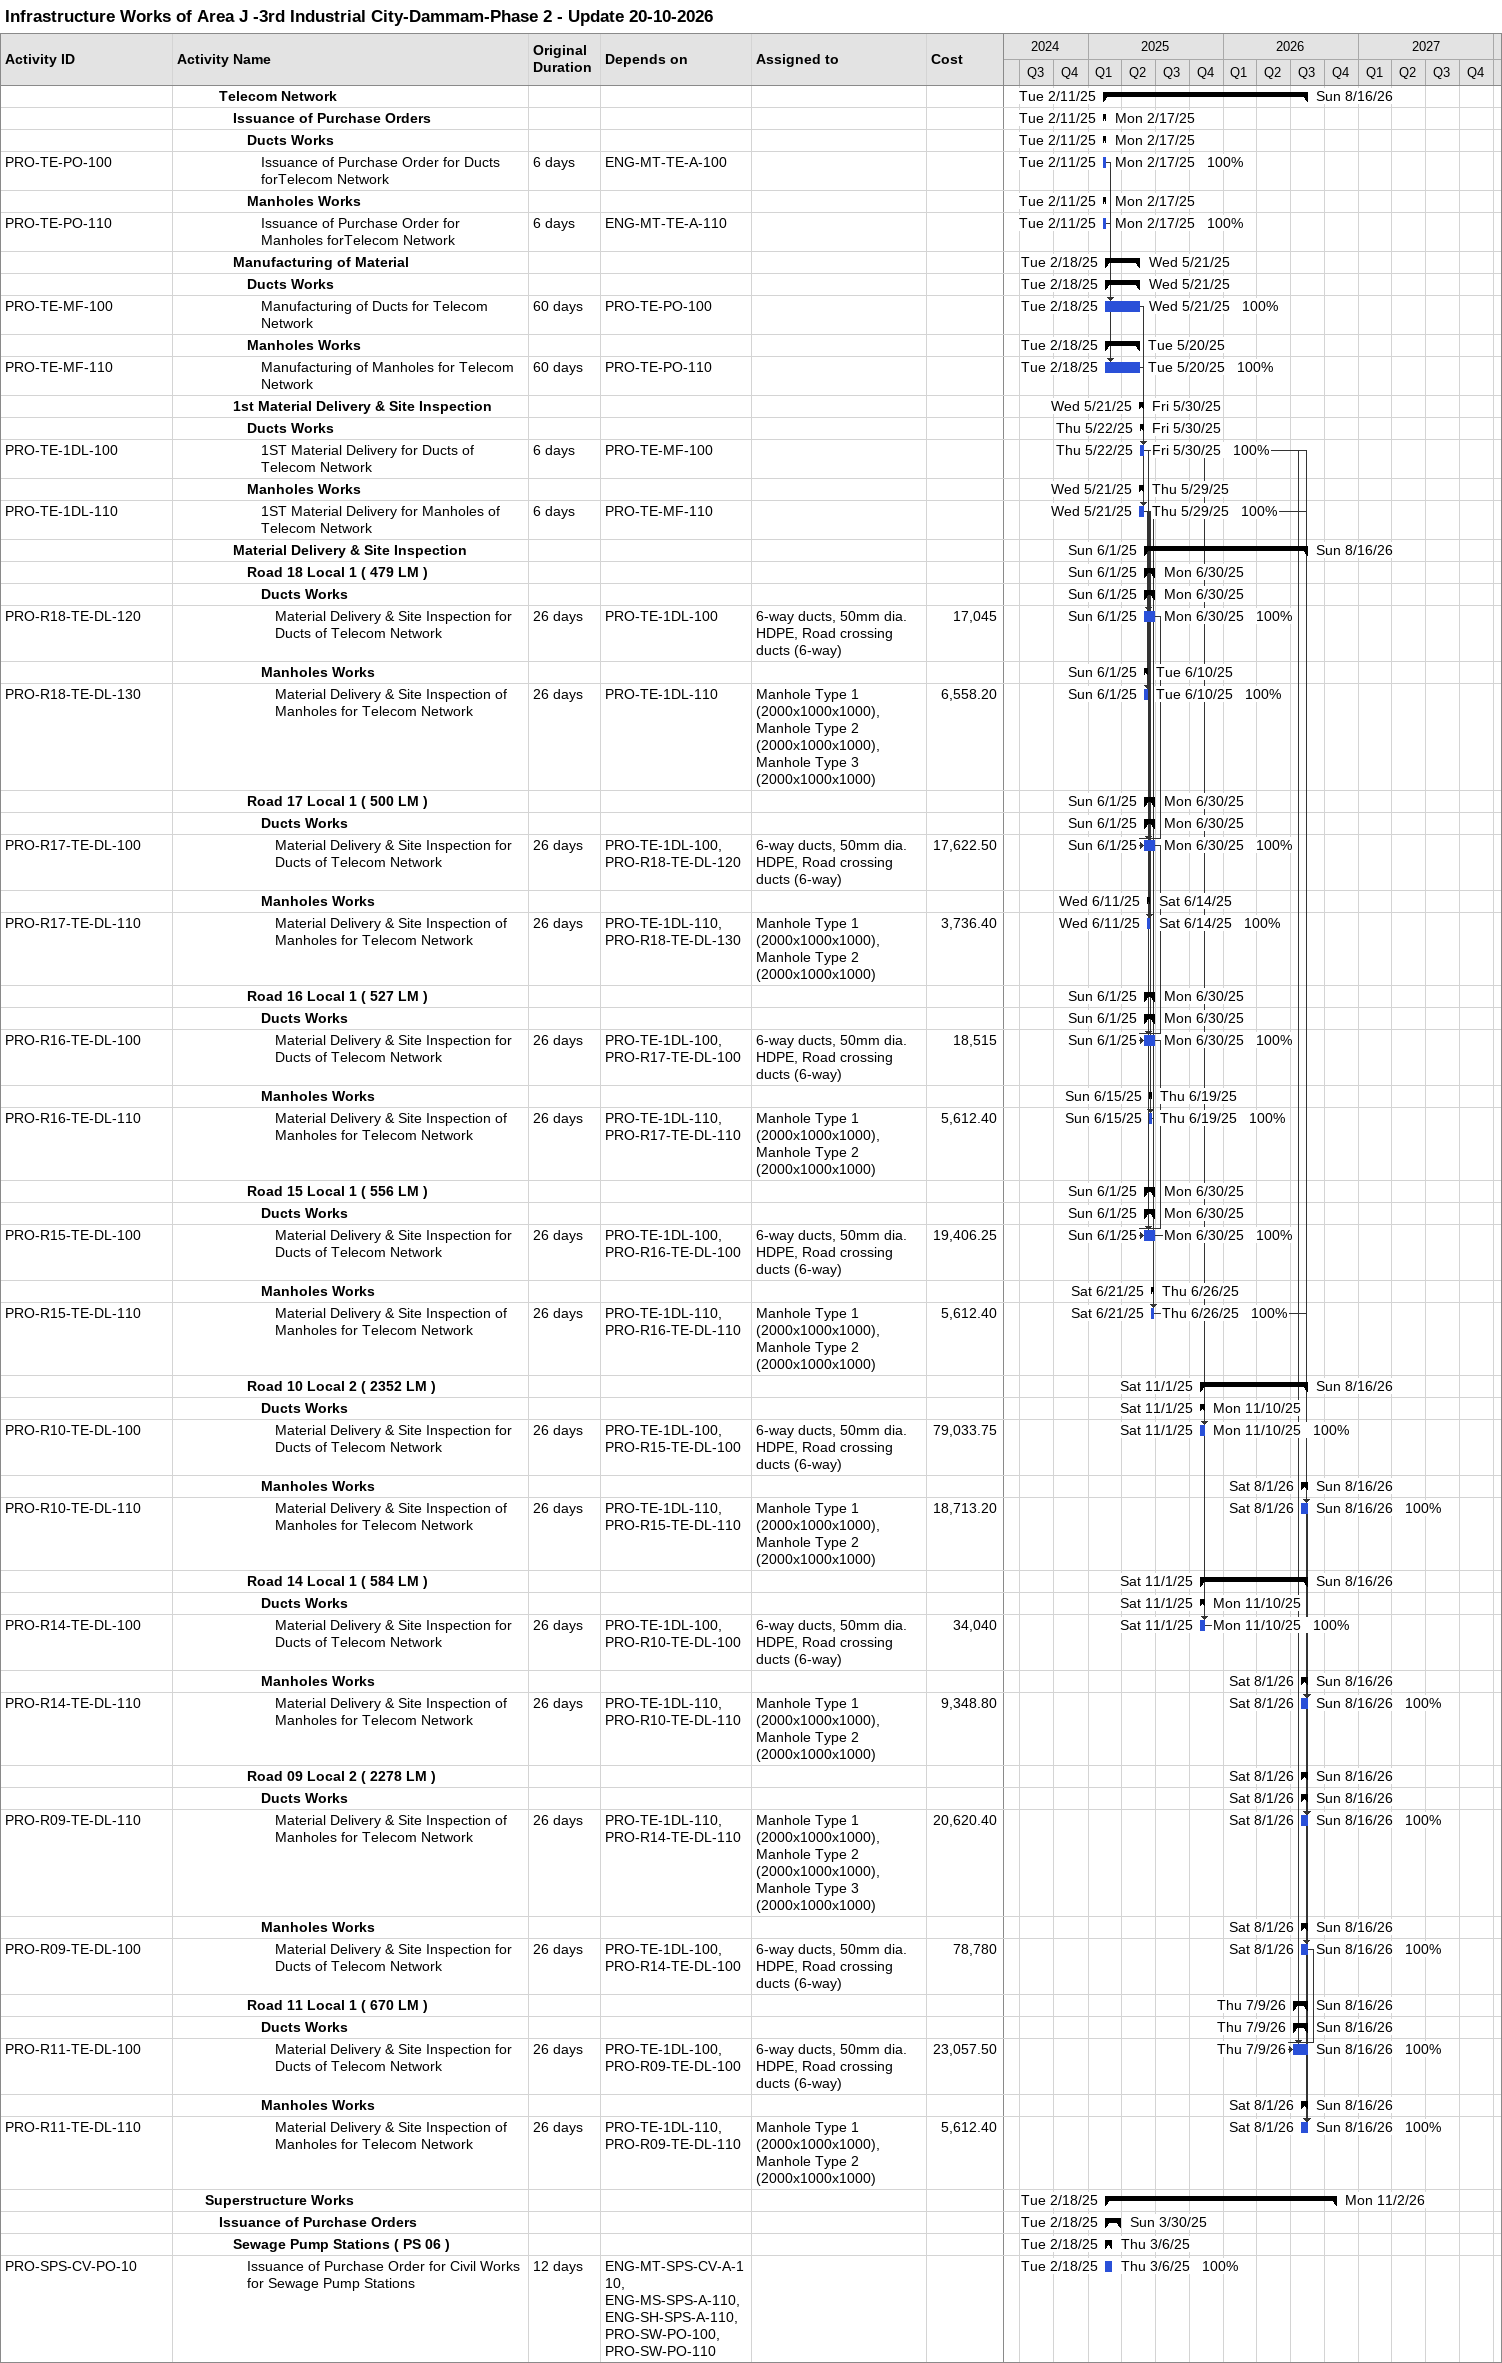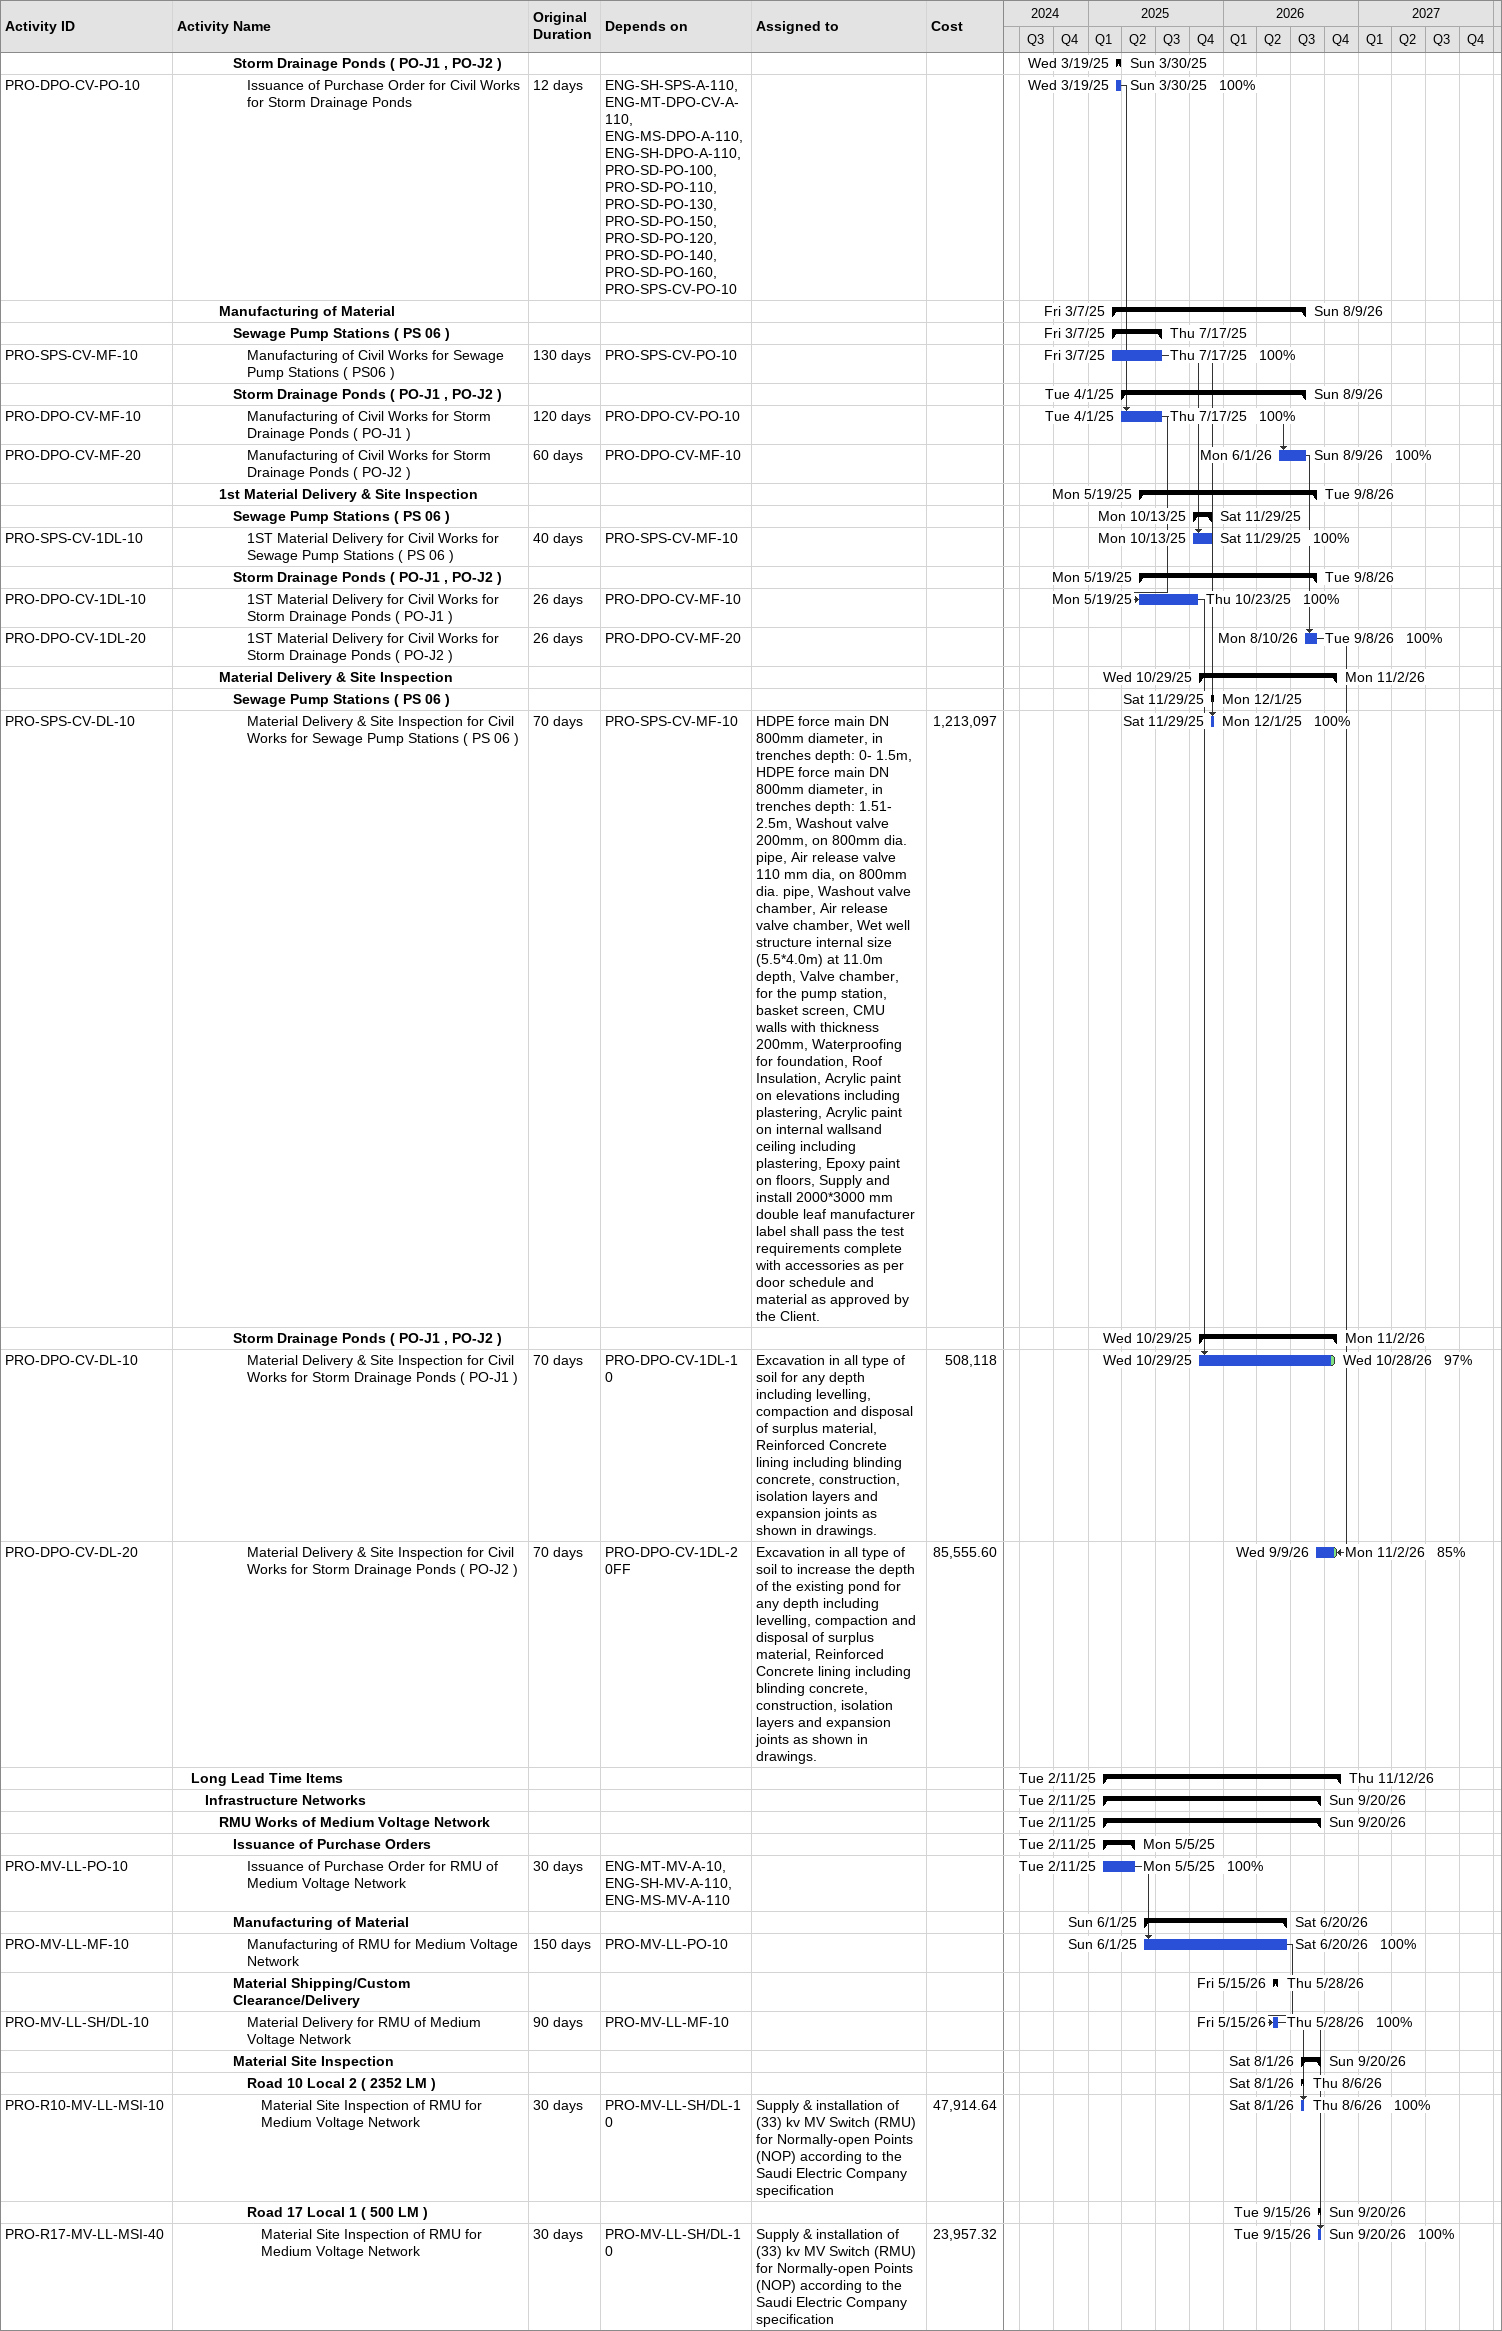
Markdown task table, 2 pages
Infrastructure Works of Area J -3rd Industrial City-Dammam-Phase 2 - Update 20-10-2026

| ID | Level | Task | Original duration | Start | Finish | Predecessors | Resources | % complete | Cost |
|---|---|---|---|---|---|---|---|---|---|
|  | 4 | **Telecom Network** |  | 2025-02-11 | 2026-08-16 |  |  |  |  |
|  | 5 | **Issuance of Purchase Orders** |  | 2025-02-11 | 2025-02-17 |  |  |  |  |
|  | 6 | **Ducts Works** |  | 2025-02-11 | 2025-02-17 |  |  |  |  |
| PRO-TE-PO-100 | 7 | Issuance of Purchase Order for Ducts forTelecom Network | 6d | 2025-02-11 | 2025-02-17 | ENG-MT-TE-A-100 |  | 100 |  |
|  | 6 | **Manholes Works** |  | 2025-02-11 | 2025-02-17 |  |  |  |  |
| PRO-TE-PO-110 | 7 | Issuance of Purchase Order for Manholes forTelecom Network | 6d | 2025-02-11 | 2025-02-17 | ENG-MT-TE-A-110 |  | 100 |  |
|  | 5 | **Manufacturing of Material** |  | 2025-02-18 | 2025-05-21 |  |  |  |  |
|  | 6 | **Ducts Works** |  | 2025-02-18 | 2025-05-21 |  |  |  |  |
| PRO-TE-MF-100 | 7 | Manufacturing of Ducts for Telecom Network | 60d | 2025-02-18 | 2025-05-21 | PRO-TE-PO-100 |  | 100 |  |
|  | 6 | **Manholes Works** |  | 2025-02-18 | 2025-05-20 |  |  |  |  |
| PRO-TE-MF-110 | 7 | Manufacturing of Manholes for Telecom Network | 60d | 2025-02-18 | 2025-05-20 | PRO-TE-PO-110 |  | 100 |  |
|  | 5 | **1st Material Delivery & Site Inspection** |  | 2025-05-21 | 2025-05-30 |  |  |  |  |
|  | 6 | **Ducts Works** |  | 2025-05-22 | 2025-05-30 |  |  |  |  |
| PRO-TE-1DL-100 | 7 | 1ST Material Delivery for Ducts of Telecom Network | 6d | 2025-05-22 | 2025-05-30 | PRO-TE-MF-100 |  | 100 |  |
|  | 6 | **Manholes Works** |  | 2025-05-21 | 2025-05-29 |  |  |  |  |
| PRO-TE-1DL-110 | 7 | 1ST Material Delivery for Manholes of Telecom Network | 6d | 2025-05-21 | 2025-05-29 | PRO-TE-MF-110 |  | 100 |  |
|  | 5 | **Material Delivery & Site Inspection** |  | 2025-06-01 | 2026-08-16 |  |  |  |  |
|  | 6 | **Road 18 Local 1 ( 479 LM )** |  | 2025-06-01 | 2025-06-30 |  |  |  |  |
|  | 7 | **Ducts Works** |  | 2025-06-01 | 2025-06-30 |  |  |  |  |
| PRO-R18-TE-DL-120 | 8 | Material Delivery & Site Inspection for Ducts of Telecom Network | 26d | 2025-06-01 | 2025-06-30 | PRO-TE-1DL-100 | 6-way ducts, 50mm dia. HDPE, Road crossing ducts (6-way) | 100 | 17045 |
|  | 7 | **Manholes Works** |  | 2025-06-01 | 2025-06-10 |  |  |  |  |
| PRO-R18-TE-DL-130 | 8 | Material Delivery & Site Inspection of Manholes for Telecom Network | 26d | 2025-06-01 | 2025-06-10 | PRO-TE-1DL-110 | Manhole Type 1 (2000x1000x1000), Manhole Type 2 (2000x1000x1000), Manhole Type 3 (2000x1000x1000) | 100 | 6558.20 |
|  | 6 | **Road 17 Local 1 ( 500 LM )** |  | 2025-06-01 | 2025-06-30 |  |  |  |  |
|  | 7 | **Ducts Works** |  | 2025-06-01 | 2025-06-30 |  |  |  |  |
| PRO-R17-TE-DL-100 | 8 | Material Delivery & Site Inspection for Ducts of Telecom Network | 26d | 2025-06-01 | 2025-06-30 | PRO-TE-1DL-100, PRO-R18-TE-DL-120 | 6-way ducts, 50mm dia. HDPE, Road crossing ducts (6-way) | 100 | 17622.50 |
|  | 7 | **Manholes Works** |  | 2025-06-11 | 2025-06-14 |  |  |  |  |
| PRO-R17-TE-DL-110 | 8 | Material Delivery & Site Inspection of Manholes for Telecom Network | 26d | 2025-06-11 | 2025-06-14 | PRO-TE-1DL-110, PRO-R18-TE-DL-130 | Manhole Type 1 (2000x1000x1000), Manhole Type 2 (2000x1000x1000) | 100 | 3736.40 |
|  | 6 | **Road 16 Local 1 ( 527 LM )** |  | 2025-06-01 | 2025-06-30 |  |  |  |  |
|  | 7 | **Ducts Works** |  | 2025-06-01 | 2025-06-30 |  |  |  |  |
| PRO-R16-TE-DL-100 | 8 | Material Delivery & Site Inspection for Ducts of Telecom Network | 26d | 2025-06-01 | 2025-06-30 | PRO-TE-1DL-100, PRO-R17-TE-DL-100 | 6-way ducts, 50mm dia. HDPE, Road crossing ducts (6-way) | 100 | 18515 |
|  | 7 | **Manholes Works** |  | 2025-06-15 | 2025-06-19 |  |  |  |  |
| PRO-R16-TE-DL-110 | 8 | Material Delivery & Site Inspection of Manholes for Telecom Network | 26d | 2025-06-15 | 2025-06-19 | PRO-TE-1DL-110, PRO-R17-TE-DL-110 | Manhole Type 1 (2000x1000x1000), Manhole Type 2 (2000x1000x1000) | 100 | 5612.40 |
|  | 6 | **Road 15 Local 1 ( 556 LM )** |  | 2025-06-01 | 2025-06-30 |  |  |  |  |
|  | 7 | **Ducts Works** |  | 2025-06-01 | 2025-06-30 |  |  |  |  |
| PRO-R15-TE-DL-100 | 8 | Material Delivery & Site Inspection for Ducts of Telecom Network | 26d | 2025-06-01 | 2025-06-30 | PRO-TE-1DL-100, PRO-R16-TE-DL-100 | 6-way ducts, 50mm dia. HDPE, Road crossing ducts (6-way) | 100 | 19406.25 |
|  | 7 | **Manholes Works** |  | 2025-06-21 | 2025-06-26 |  |  |  |  |
| PRO-R15-TE-DL-110 | 8 | Material Delivery & Site Inspection of Manholes for Telecom Network | 26d | 2025-06-21 | 2025-06-26 | PRO-TE-1DL-110, PRO-R16-TE-DL-110 | Manhole Type 1 (2000x1000x1000), Manhole Type 2 (2000x1000x1000) | 100 | 5612.40 |
|  | 6 | **Road 10 Local 2 ( 2352 LM )** |  | 2025-11-01 | 2026-08-16 |  |  |  |  |
|  | 7 | **Ducts Works** |  | 2025-11-01 | 2025-11-10 |  |  |  |  |
| PRO-R10-TE-DL-100 | 8 | Material Delivery & Site Inspection for Ducts of Telecom Network | 26d | 2025-11-01 | 2025-11-10 | PRO-TE-1DL-100, PRO-R15-TE-DL-100 | 6-way ducts, 50mm dia. HDPE, Road crossing ducts (6-way) | 100 | 79033.75 |
|  | 7 | **Manholes Works** |  | 2026-08-01 | 2026-08-16 |  |  |  |  |
| PRO-R10-TE-DL-110 | 8 | Material Delivery & Site Inspection of Manholes for Telecom Network | 26d | 2026-08-01 | 2026-08-16 | PRO-TE-1DL-110, PRO-R15-TE-DL-110 | Manhole Type 1 (2000x1000x1000), Manhole Type 2 (2000x1000x1000) | 100 | 18713.20 |
|  | 6 | **Road 14 Local 1 ( 584 LM )** |  | 2025-11-01 | 2026-08-16 |  |  |  |  |
|  | 7 | **Ducts Works** |  | 2025-11-01 | 2025-11-10 |  |  |  |  |
| PRO-R14-TE-DL-100 | 8 | Material Delivery & Site Inspection for Ducts of Telecom Network | 26d | 2025-11-01 | 2025-11-10 | PRO-TE-1DL-100, PRO-R10-TE-DL-100 | 6-way ducts, 50mm dia. HDPE, Road crossing ducts (6-way) | 100 | 34040 |
|  | 7 | **Manholes Works** |  | 2026-08-01 | 2026-08-16 |  |  |  |  |
| PRO-R14-TE-DL-110 | 8 | Material Delivery & Site Inspection of Manholes for Telecom Network | 26d | 2026-08-01 | 2026-08-16 | PRO-TE-1DL-110, PRO-R10-TE-DL-110 | Manhole Type 1 (2000x1000x1000), Manhole Type 2 (2000x1000x1000) | 100 | 9348.80 |
|  | 6 | **Road 09 Local 2 ( 2278 LM )** |  | 2026-08-01 | 2026-08-16 |  |  |  |  |
|  | 7 | **Ducts Works** |  | 2026-08-01 | 2026-08-16 |  |  |  |  |
| PRO-R09-TE-DL-110 | 8 | Material Delivery & Site Inspection of Manholes for Telecom Network | 26d | 2026-08-01 | 2026-08-16 | PRO-TE-1DL-110, PRO-R14-TE-DL-110 | Manhole Type 1 (2000x1000x1000), Manhole Type 2 (2000x1000x1000), Manhole Type 3 (2000x1000x1000) | 100 | 20620.40 |
|  | 7 | **Manholes Works** |  | 2026-08-01 | 2026-08-16 |  |  |  |  |
| PRO-R09-TE-DL-100 | 8 | Material Delivery & Site Inspection for Ducts of Telecom Network | 26d | 2026-08-01 | 2026-08-16 | PRO-TE-1DL-100, PRO-R14-TE-DL-100 | 6-way ducts, 50mm dia. HDPE, Road crossing ducts (6-way) | 100 | 78780 |
|  | 6 | **Road 11 Local 1 ( 670 LM )** |  | 2026-07-09 | 2026-08-16 |  |  |  |  |
|  | 7 | **Ducts Works** |  | 2026-07-09 | 2026-08-16 |  |  |  |  |
| PRO-R11-TE-DL-100 | 8 | Material Delivery & Site Inspection for Ducts of Telecom Network | 26d | 2026-07-09 | 2026-08-16 | PRO-TE-1DL-100, PRO-R09-TE-DL-100 | 6-way ducts, 50mm dia. HDPE, Road crossing ducts (6-way) | 100 | 23057.50 |
|  | 7 | **Manholes Works** |  | 2026-08-01 | 2026-08-16 |  |  |  |  |
| PRO-R11-TE-DL-110 | 8 | Material Delivery & Site Inspection of Manholes for Telecom Network | 26d | 2026-08-01 | 2026-08-16 | PRO-TE-1DL-110, PRO-R09-TE-DL-110 | Manhole Type 1 (2000x1000x1000), Manhole Type 2 (2000x1000x1000) | 100 | 5612.40 |
|  | 3 | **Superstructure Works** |  | 2025-02-18 | 2026-11-02 |  |  |  |  |
|  | 4 | **Issuance of Purchase Orders** |  | 2025-02-18 | 2025-03-30 |  |  |  |  |
|  | 5 | **Sewage Pump Stations ( PS 06 )** |  | 2025-02-18 | 2025-03-06 |  |  |  |  |
| PRO-SPS-CV-PO-10 | 6 | Issuance of Purchase Order for Civil Works for Sewage Pump Stations | 12d | 2025-02-18 | 2025-03-06 | ENG-MT-SPS-CV-A-110, ENG-MS-SPS-A-110, ENG-SH-SPS-A-110, PRO-SW-PO-100, PRO-SW-PO-110 |  | 100 |  |
|  | 5 | **Storm Drainage Ponds ( PO-J1 , PO-J2 )** |  | 2025-03-19 | 2025-03-30 |  |  |  |  |
| PRO-DPO-CV-PO-10 | 6 | Issuance of Purchase Order for Civil Works for Storm Drainage Ponds | 12d | 2025-03-19 | 2025-03-30 | ENG-SH-SPS-A-110, ENG-MT-DPO-CV-A-110, ENG-MS-DPO-A-110, ENG-SH-DPO-A-110, PRO-SD-PO-100, PRO-SD-PO-110, PRO-SD-PO-130, PRO-SD-PO-150, PRO-SD-PO-120, PRO-SD-PO-140, PRO-SD-PO-160, PRO-SPS-CV-PO-10 |  | 100 |  |
|  | 4 | **Manufacturing of Material** |  | 2025-03-07 | 2026-08-09 |  |  |  |  |
|  | 5 | **Sewage Pump Stations ( PS 06 )** |  | 2025-03-07 | 2025-07-17 |  |  |  |  |
| PRO-SPS-CV-MF-10 | 6 | Manufacturing of Civil Works for Sewage Pump Stations ( PS06 ) | 130d | 2025-03-07 | 2025-07-17 | PRO-SPS-CV-PO-10 |  | 100 |  |
|  | 5 | **Storm Drainage Ponds ( PO-J1 , PO-J2 )** |  | 2025-04-01 | 2026-08-09 |  |  |  |  |
| PRO-DPO-CV-MF-10 | 6 | Manufacturing of Civil Works for Storm Drainage Ponds ( PO-J1 ) | 120d | 2025-04-01 | 2025-07-17 | PRO-DPO-CV-PO-10 |  | 100 |  |
| PRO-DPO-CV-MF-20 | 6 | Manufacturing of Civil Works for Storm Drainage Ponds ( PO-J2 ) | 60d | 2026-06-01 | 2026-08-09 | PRO-DPO-CV-MF-10 |  | 100 |  |
|  | 4 | **1st Material Delivery & Site Inspection** |  | 2025-05-19 | 2026-09-08 |  |  |  |  |
|  | 5 | **Sewage Pump Stations ( PS 06 )** |  | 2025-10-13 | 2025-11-29 |  |  |  |  |
| PRO-SPS-CV-1DL-10 | 6 | 1ST Material Delivery for Civil Works for Sewage Pump Stations ( PS 06 ) | 40d | 2025-10-13 | 2025-11-29 | PRO-SPS-CV-MF-10 |  | 100 |  |
|  | 5 | **Storm Drainage Ponds ( PO-J1 , PO-J2 )** |  | 2025-05-19 | 2026-09-08 |  |  |  |  |
| PRO-DPO-CV-1DL-10 | 6 | 1ST Material Delivery for Civil Works for Storm Drainage Ponds ( PO-J1 ) | 26d | 2025-05-19 | 2025-10-23 | PRO-DPO-CV-MF-10 |  | 100 |  |
| PRO-DPO-CV-1DL-20 | 6 | 1ST Material Delivery for Civil Works for Storm Drainage Ponds ( PO-J2 ) | 26d | 2026-08-10 | 2026-09-08 | PRO-DPO-CV-MF-20 |  | 100 |  |
|  | 4 | **Material Delivery & Site Inspection** |  | 2025-10-29 | 2026-11-02 |  |  |  |  |
|  | 5 | **Sewage Pump Stations ( PS 06 )** |  | 2025-11-29 | 2025-12-01 |  |  |  |  |
| PRO-SPS-CV-DL-10 | 6 | Material Delivery & Site Inspection for Civil Works for Sewage Pump Stations ( PS 06 ) | 70d | 2025-11-29 | 2025-12-01 | PRO-SPS-CV-MF-10 | HDPE force main DN 800mm diameter, in trenches depth: 0- 1.5m, HDPE force main DN 800mm diameter, in trenches depth: 1.51- 2.5m, Washout valve 200mm, on 800mm dia. pipe, Air release valve 110 mm dia, on 800mm dia. pipe, Washout valve chamber, Air release valve chamber, Wet well structure internal size (5.5*4.0m) at 11.0m depth, Valve chamber, for the pump station, basket screen, CMU walls with thickness 200mm, Waterproofing for foundation, Roof Insulation, Acrylic paint on elevations including plastering, Acrylic paint on internal wallsand ceiling including plastering, Epoxy paint on floors, Supply and install 2000*3000 mm double leaf manufacturer label shall pass the test requirements complete with accessories as per door schedule and material as approved by the Client. | 100 | 1213097 |
|  | 5 | **Storm Drainage Ponds ( PO-J1 , PO-J2 )** |  | 2025-10-29 | 2026-11-02 |  |  |  |  |
| PRO-DPO-CV-DL-10 | 6 | Material Delivery & Site Inspection for Civil Works for Storm Drainage Ponds ( PO-J1 ) | 70d | 2025-10-29 | 2026-10-28 | PRO-DPO-CV-1DL-10 | Excavation in all type of soil for any depth including levelling, compaction and disposal of surplus material, Reinforced Concrete lining including blinding concrete, construction, isolation layers and expansion joints as shown in drawings. | 97 | 508118 |
| PRO-DPO-CV-DL-20 | 6 | Material Delivery & Site Inspection for Civil Works for Storm Drainage Ponds ( PO-J2 ) | 70d | 2026-09-09 | 2026-11-02 | PRO-DPO-CV-1DL-20FF | Excavation in all type of soil to increase the depth of the existing pond for any depth including levelling, compaction and disposal of surplus material, Reinforced Concrete lining including blinding concrete, construction, isolation layers and expansion joints as shown in drawings. | 85 | 85555.60 |
|  | 2 | **Long Lead Time Items** |  | 2025-02-11 | 2026-11-12 |  |  |  |  |
|  | 3 | **Infrastructure Networks** |  | 2025-02-11 | 2026-09-20 |  |  |  |  |
|  | 4 | **RMU Works of Medium Voltage Network** |  | 2025-02-11 | 2026-09-20 |  |  |  |  |
|  | 5 | **Issuance of Purchase Orders** |  | 2025-02-11 | 2025-05-05 |  |  |  |  |
| PRO-MV-LL-PO-10 | 6 | Issuance of Purchase Order for RMU of Medium Voltage Network | 30d | 2025-02-11 | 2025-05-05 | ENG-MT-MV-A-10, ENG-SH-MV-A-110, ENG-MS-MV-A-110 |  | 100 |  |
|  | 5 | **Manufacturing of Material** |  | 2025-06-01 | 2026-06-20 |  |  |  |  |
| PRO-MV-LL-MF-10 | 6 | Manufacturing of RMU for Medium Voltage Network | 150d | 2025-06-01 | 2026-06-20 | PRO-MV-LL-PO-10 |  | 100 |  |
|  | 5 | **Material Shipping/Custom Clearance/Delivery** |  | 2026-05-15 | 2026-05-28 |  |  |  |  |
| PRO-MV-LL-SH/DL-10 | 6 | Material Delivery for RMU of Medium Voltage Network | 90d | 2026-05-15 | 2026-05-28 | PRO-MV-LL-MF-10 |  | 100 |  |
|  | 5 | **Material Site Inspection** |  | 2026-08-01 | 2026-09-20 |  |  |  |  |
|  | 6 | **Road 10 Local 2 ( 2352 LM )** |  | 2026-08-01 | 2026-08-06 |  |  |  |  |
| PRO-R10-MV-LL-MSI-10 | 7 | Material Site Inspection of RMU for Medium Voltage Network | 30d | 2026-08-01 | 2026-08-06 | PRO-MV-LL-SH/DL-10 | Supply & installation of (33) kv MV Switch (RMU) for Normally-open Points (NOP) according to the Saudi Electric Company specification | 100 | 47914.64 |
|  | 6 | **Road 17 Local 1 ( 500 LM )** |  | 2026-09-15 | 2026-09-20 |  |  |  |  |
| PRO-R17-MV-LL-MSI-40 | 7 | Material Site Inspection of RMU for Medium Voltage Network | 30d | 2026-09-15 | 2026-09-20 | PRO-MV-LL-SH/DL-10 | Supply & installation of (33) kv MV Switch (RMU) for Normally-open Points (NOP) according to the Saudi Electric Company specification | 100 | 23957.32 |
